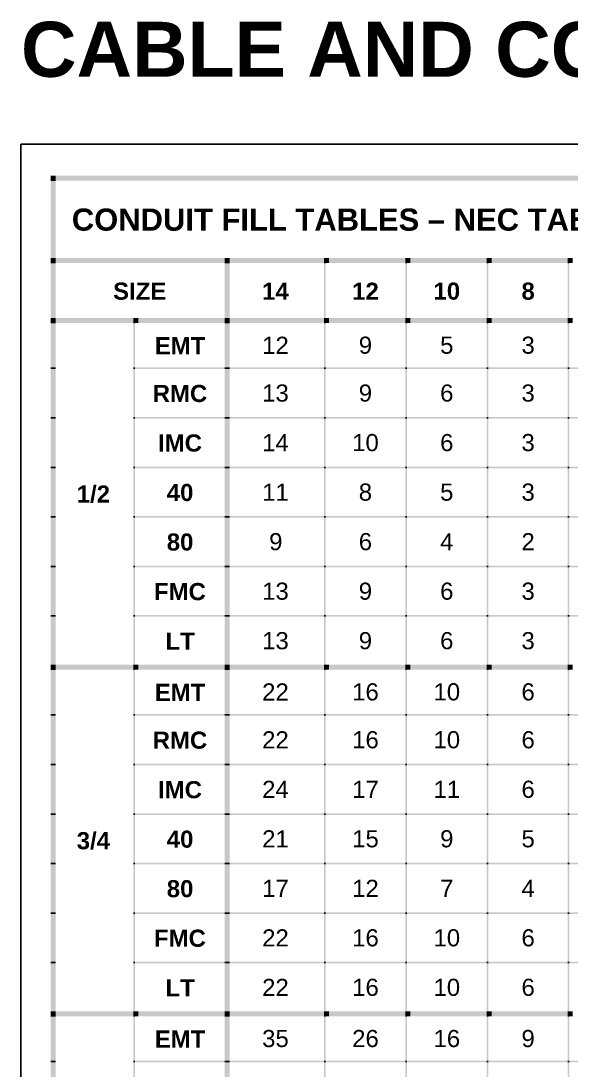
# Model space of a CAD drawing. Header units: inches. Extents: x 4293 to 10865, y -6935 to 441.
# Drawn here: x 5035.2 to 5195.1, y 136 to 441 of the extents above; entities that cross this region are included whole.
import ezdxf

# ---------------------------------------------------------------- set-up
doc = ezdxf.new("R2010")
doc.units = ezdxf.units.IN
doc.header["$MEASUREMENT"] = 0
doc.layers.get('Defpoints').update_dxf_attribs({"color": 104})
doc.layers.add('PDF_Text', color=7, linetype='Continuous', lineweight=35)
doc.styles.add('Arial', font='arial.ttf', dxfattribs={"height": 6})
doc.styles.add('AUDIT_I_231223063723-0', font='arialbd.ttf')
doc.styles.add('PDF Arial', font='arial.ttf')

# ---------------------------------------------------------------- blocks, each defined once
blk = doc.blocks.new('A$C8dca8dff')
at = {"transparency": 33554610}
for points in [[(0, 0), (0.02, 0), (0, -0.0217), (0.02, -0.0217)], [(0, 0), (0.02, 0), (0, -0.02), (0.02, -0.02)], [(0.02, 0), (7.3267, 0), (0.02, -0.02), (7.3267, -0.02)], [(0, -0.0217), (0.02, -0.0217), (0, -0.3333), (0.02, -0.3333)], [(0, -0.3333), (0.02, -0.3333), (0, -0.355), (0.02, -0.355)], [(0.02, -0.3333), (0.7017, -0.3333), (0.02, -0.3533), (0.7017, -0.3533)], [(0.7017, -0.3333), (0.7217, -0.3333), (0.7017, -0.3533), (0.7217, -0.3533)], [(0.7217, -0.3333), (1.1033, -0.3333), (0.7217, -0.3533), (1.1033, -0.3533)], [(1.1033, -0.3333), (1.1233, -0.3333), (1.1033, -0.3533), (1.1233, -0.3533)], [(1.1233, -0.3333), (1.4317, -0.3333), (1.1233, -0.3533), (1.4317, -0.3533)], [(1.4317, -0.3333), (1.4517, -0.3333), (1.4317, -0.3533), (1.4517, -0.3533)], [(1.4517, -0.3333), (1.76, -0.3333), (1.4517, -0.3533), (1.76, -0.3533)], [(1.76, -0.3333), (1.78, -0.3333), (1.76, -0.3533), (1.78, -0.3533)], [(1.78, -0.3333), (2.0867, -0.3333), (1.78, -0.3533), (2.0867, -0.3533)], [(2.0867, -0.3333), (2.1067, -0.3333), (2.0867, -0.3533), (2.1067, -0.3533)], [(0, -0.355), (0.02, -0.355), (0, -0.575), (0.02, -0.575)], [(0.7017, -0.3533), (0.7217, -0.3533), (0.7017, -0.355), (0.7217, -0.355)], [(0.7017, -0.355), (0.7217, -0.355), (0.7017, -0.575), (0.7217, -0.575)], [(1.1033, -0.3533), (1.11, -0.3533), (1.1033, -0.355), (1.11, -0.355)], [(1.1033, -0.355), (1.11, -0.355), (1.1033, -0.575), (1.11, -0.575)], [(1.4317, -0.3533), (1.4383, -0.3533), (1.4317, -0.355), (1.4383, -0.355)], [(1.4317, -0.355), (1.4383, -0.355), (1.4317, -0.575), (1.4383, -0.575)], [(1.76, -0.3533), (1.7667, -0.3533), (1.76, -0.355), (1.7667, -0.355)], [(1.76, -0.355), (1.7667, -0.355), (1.76, -0.575), (1.7667, -0.575)], [(2.0867, -0.3533), (2.0933, -0.3533), (2.0867, -0.355), (2.0933, -0.355)], [(2.0867, -0.355), (2.0933, -0.355), (2.0867, -0.575), (2.0933, -0.575)], [(0, -0.575), (0.02, -0.575), (0, -0.5967), (0.02, -0.5967)], [(0.02, -0.575), (0.3333, -0.575), (0.02, -0.595), (0.3333, -0.595)], [(0.3333, -0.575), (0.3533, -0.575), (0.3333, -0.595), (0.3533, -0.595)], [(0.3533, -0.575), (0.7017, -0.575), (0.3533, -0.595), (0.7017, -0.595)], [(0.7017, -0.575), (0.7217, -0.575), (0.7017, -0.5967), (0.7217, -0.5967)], [(0.7217, -0.575), (1.1033, -0.575), (0.7217, -0.595), (1.1033, -0.595)], [(1.1033, -0.575), (1.1233, -0.575), (1.1033, -0.595), (1.1233, -0.595)], [(1.1233, -0.575), (1.4317, -0.575), (1.1233, -0.595), (1.4317, -0.595)], [(1.4317, -0.575), (1.4517, -0.575), (1.4317, -0.595), (1.4517, -0.595)], [(1.4517, -0.575), (1.76, -0.575), (1.4517, -0.595), (1.76, -0.595)], [(1.76, -0.575), (1.78, -0.575), (1.76, -0.595), (1.78, -0.595)], [(1.78, -0.575), (2.0867, -0.575), (1.78, -0.595), (2.0867, -0.595)], [(2.0867, -0.575), (2.1067, -0.575), (2.0867, -0.595), (2.1067, -0.595)], [(0, -0.5967), (0.02, -0.5967), (0, -0.775), (0.02, -0.775)], [(0.3333, -0.595), (0.34, -0.595), (0.3333, -0.5967), (0.34, -0.5967)], [(0.3333, -0.5967), (0.34, -0.5967), (0.3333, -0.775), (0.34, -0.775)], [(0.7017, -0.5967), (0.7217, -0.5967), (0.7017, -0.775), (0.7217, -0.775)], [(1.1033, -0.595), (1.11, -0.595), (1.1033, -0.5967), (1.11, -0.5967)], [(1.1033, -0.5967), (1.11, -0.5967), (1.1033, -0.775), (1.11, -0.775)], [(1.4317, -0.595), (1.4383, -0.595), (1.4317, -0.5967), (1.4383, -0.5967)], [(1.4317, -0.5967), (1.4383, -0.5967), (1.4317, -0.775), (1.4383, -0.775)], [(1.76, -0.595), (1.7667, -0.595), (1.76, -0.5967), (1.7667, -0.5967)], [(1.76, -0.5967), (1.7667, -0.5967), (1.76, -0.775), (1.7667, -0.775)], [(2.0867, -0.595), (2.0933, -0.595), (2.0867, -0.5967), (2.0933, -0.5967)], [(2.0867, -0.5967), (2.0933, -0.5967), (2.0867, -0.775), (2.0933, -0.775)], [(0, -0.775), (0.02, -0.775), (0, -0.7817), (0.02, -0.7817)], [(0, -0.7817), (0.02, -0.7817), (0, -0.975), (0.02, -0.975)], [(0.3333, -0.775), (0.34, -0.775), (0.3333, -0.7817), (0.34, -0.7817)], [(0.3333, -0.7817), (0.34, -0.7817), (0.3333, -0.975), (0.34, -0.975)], [(0.34, -0.775), (0.7017, -0.775), (0.34, -0.7817), (0.7017, -0.7817)], [(0.7017, -0.775), (0.7217, -0.775), (0.7017, -0.7817), (0.7217, -0.7817)], [(0.7017, -0.7817), (0.7217, -0.7817), (0.7017, -0.975), (0.7217, -0.975)], [(0.7217, -0.775), (1.1033, -0.775), (0.7217, -0.7817), (1.1033, -0.7817)], [(1.1033, -0.775), (1.11, -0.775), (1.1033, -0.7817), (1.11, -0.7817)], [(1.1033, -0.7817), (1.11, -0.7817), (1.1033, -0.975), (1.11, -0.975)], [(1.11, -0.775), (1.4317, -0.775), (1.11, -0.7817), (1.4317, -0.7817)], [(1.4317, -0.775), (1.4383, -0.775), (1.4317, -0.7817), (1.4383, -0.7817)], [(1.4317, -0.7817), (1.4383, -0.7817), (1.4317, -0.975), (1.4383, -0.975)], [(1.4383, -0.775), (1.76, -0.775), (1.4383, -0.7817), (1.76, -0.7817)], [(1.76, -0.775), (1.7667, -0.775), (1.76, -0.7817), (1.7667, -0.7817)], [(1.76, -0.7817), (1.7667, -0.7817), (1.76, -0.975), (1.7667, -0.975)], [(1.7667, -0.775), (2.0867, -0.775), (1.7667, -0.7817), (2.0867, -0.7817)], [(2.0867, -0.775), (2.0933, -0.775), (2.0867, -0.7817), (2.0933, -0.7817)], [(2.0867, -0.7817), (2.0933, -0.7817), (2.0867, -0.975), (2.0933, -0.975)], [(2.0933, -0.775), (2.415, -0.775), (2.0933, -0.7817), (2.415, -0.7817)], [(0, -0.975), (0.02, -0.975), (0, -0.9817), (0.02, -0.9817)], [(0, -0.9817), (0.02, -0.9817), (0, -1.175), (0.02, -1.175)], [(0.3333, -0.975), (0.34, -0.975), (0.3333, -0.9817), (0.34, -0.9817)], [(0.3333, -0.9817), (0.34, -0.9817), (0.3333, -1.175), (0.34, -1.175)], [(0.34, -0.975), (0.7017, -0.975), (0.34, -0.9817), (0.7017, -0.9817)], [(0.7017, -0.975), (0.7217, -0.975), (0.7017, -0.9817), (0.7217, -0.9817)], [(0.7017, -0.9817), (0.7217, -0.9817), (0.7017, -1.175), (0.7217, -1.175)], [(0.7217, -0.975), (1.1033, -0.975), (0.7217, -0.9817), (1.1033, -0.9817)], [(1.1033, -0.975), (1.11, -0.975), (1.1033, -0.9817), (1.11, -0.9817)], [(1.1033, -0.9817), (1.11, -0.9817), (1.1033, -1.175), (1.11, -1.175)], [(1.11, -0.975), (1.4317, -0.975), (1.11, -0.9817), (1.4317, -0.9817)], [(1.4317, -0.975), (1.4383, -0.975), (1.4317, -0.9817), (1.4383, -0.9817)], [(1.4317, -0.9817), (1.4383, -0.9817), (1.4317, -1.175), (1.4383, -1.175)], [(1.4383, -0.975), (1.76, -0.975), (1.4383, -0.9817), (1.76, -0.9817)], [(1.76, -0.975), (1.7667, -0.975), (1.76, -0.9817), (1.7667, -0.9817)], [(1.76, -0.9817), (1.7667, -0.9817), (1.76, -1.175), (1.7667, -1.175)], [(1.7667, -0.975), (2.0867, -0.975), (1.7667, -0.9817), (2.0867, -0.9817)], [(2.0867, -0.975), (2.0933, -0.975), (2.0867, -0.9817), (2.0933, -0.9817)], [(2.0867, -0.9817), (2.0933, -0.9817), (2.0867, -1.175), (2.0933, -1.175)], [(2.0933, -0.975), (2.415, -0.975), (2.0933, -0.9817), (2.415, -0.9817)], [(0, -1.175), (0.02, -1.175), (0, -1.1817), (0.02, -1.1817)], [(0, -1.1817), (0.02, -1.1817), (0, -1.375), (0.02, -1.375)], [(0.3333, -1.175), (0.34, -1.175), (0.3333, -1.1817), (0.34, -1.1817)], [(0.3333, -1.1817), (0.34, -1.1817), (0.3333, -1.375), (0.34, -1.375)], [(0.34, -1.175), (0.7017, -1.175), (0.34, -1.1817), (0.7017, -1.1817)], [(0.7017, -1.175), (0.7217, -1.175), (0.7017, -1.1817), (0.7217, -1.1817)], [(0.7017, -1.1817), (0.7217, -1.1817), (0.7017, -1.375), (0.7217, -1.375)], [(0.7217, -1.175), (1.1033, -1.175), (0.7217, -1.1817), (1.1033, -1.1817)], [(1.1033, -1.175), (1.11, -1.175), (1.1033, -1.1817), (1.11, -1.1817)], [(1.1033, -1.1817), (1.11, -1.1817), (1.1033, -1.375), (1.11, -1.375)], [(1.11, -1.175), (1.4317, -1.175), (1.11, -1.1817), (1.4317, -1.1817)], [(1.4317, -1.175), (1.4383, -1.175), (1.4317, -1.1817), (1.4383, -1.1817)], [(1.4317, -1.1817), (1.4383, -1.1817), (1.4317, -1.375), (1.4383, -1.375)], [(1.4383, -1.175), (1.76, -1.175), (1.4383, -1.1817), (1.76, -1.1817)], [(1.76, -1.175), (1.7667, -1.175), (1.76, -1.1817), (1.7667, -1.1817)], [(1.76, -1.1817), (1.7667, -1.1817), (1.76, -1.375), (1.7667, -1.375)], [(1.7667, -1.175), (2.0867, -1.175), (1.7667, -1.1817), (2.0867, -1.1817)], [(2.0867, -1.175), (2.0933, -1.175), (2.0867, -1.1817), (2.0933, -1.1817)], [(2.0867, -1.1817), (2.0933, -1.1817), (2.0867, -1.375), (2.0933, -1.375)], [(2.0933, -1.175), (2.415, -1.175), (2.0933, -1.1817), (2.415, -1.1817)], [(0, -1.375), (0.02, -1.375), (0, -1.3817), (0.02, -1.3817)], [(0, -1.3817), (0.02, -1.3817), (0, -1.575), (0.02, -1.575)], [(0.3333, -1.375), (0.34, -1.375), (0.3333, -1.3817), (0.34, -1.3817)], [(0.3333, -1.3817), (0.34, -1.3817), (0.3333, -1.575), (0.34, -1.575)], [(0.34, -1.375), (0.7017, -1.375), (0.34, -1.3817), (0.7017, -1.3817)], [(0.7017, -1.375), (0.7217, -1.375), (0.7017, -1.3817), (0.7217, -1.3817)], [(0.7017, -1.3817), (0.7217, -1.3817), (0.7017, -1.575), (0.7217, -1.575)], [(0.7217, -1.375), (1.1033, -1.375), (0.7217, -1.3817), (1.1033, -1.3817)], [(1.1033, -1.375), (1.11, -1.375), (1.1033, -1.3817), (1.11, -1.3817)], [(1.1033, -1.3817), (1.11, -1.3817), (1.1033, -1.575), (1.11, -1.575)], [(1.11, -1.375), (1.4317, -1.375), (1.11, -1.3817), (1.4317, -1.3817)], [(1.4317, -1.375), (1.4383, -1.375), (1.4317, -1.3817), (1.4383, -1.3817)], [(1.4317, -1.3817), (1.4383, -1.3817), (1.4317, -1.575), (1.4383, -1.575)], [(1.4383, -1.375), (1.76, -1.375), (1.4383, -1.3817), (1.76, -1.3817)], [(1.76, -1.375), (1.7667, -1.375), (1.76, -1.3817), (1.7667, -1.3817)], [(1.76, -1.3817), (1.7667, -1.3817), (1.76, -1.575), (1.7667, -1.575)], [(1.7667, -1.375), (2.0867, -1.375), (1.7667, -1.3817), (2.0867, -1.3817)], [(2.0867, -1.375), (2.0933, -1.375), (2.0867, -1.3817), (2.0933, -1.3817)], [(2.0867, -1.3817), (2.0933, -1.3817), (2.0867, -1.575), (2.0933, -1.575)], [(2.0933, -1.375), (2.415, -1.375), (2.0933, -1.3817), (2.415, -1.3817)], [(0, -1.575), (0.02, -1.575), (0, -1.5817), (0.02, -1.5817)], [(0, -1.5817), (0.02, -1.5817), (0, -1.775), (0.02, -1.775)], [(0.3333, -1.575), (0.34, -1.575), (0.3333, -1.5817), (0.34, -1.5817)], [(0.3333, -1.5817), (0.34, -1.5817), (0.3333, -1.775), (0.34, -1.775)], [(0.34, -1.575), (0.7017, -1.575), (0.34, -1.5817), (0.7017, -1.5817)], [(0.7017, -1.575), (0.7217, -1.575), (0.7017, -1.5817), (0.7217, -1.5817)], [(0.7017, -1.5817), (0.7217, -1.5817), (0.7017, -1.775), (0.7217, -1.775)], [(0.7217, -1.575), (1.1033, -1.575), (0.7217, -1.5817), (1.1033, -1.5817)], [(1.1033, -1.575), (1.11, -1.575), (1.1033, -1.5817), (1.11, -1.5817)], [(1.1033, -1.5817), (1.11, -1.5817), (1.1033, -1.775), (1.11, -1.775)], [(1.11, -1.575), (1.4317, -1.575), (1.11, -1.5817), (1.4317, -1.5817)], [(1.4317, -1.575), (1.4383, -1.575), (1.4317, -1.5817), (1.4383, -1.5817)], [(1.4317, -1.5817), (1.4383, -1.5817), (1.4317, -1.775), (1.4383, -1.775)], [(1.4383, -1.575), (1.76, -1.575), (1.4383, -1.5817), (1.76, -1.5817)], [(1.76, -1.575), (1.7667, -1.575), (1.76, -1.5817), (1.7667, -1.5817)], [(1.76, -1.5817), (1.7667, -1.5817), (1.76, -1.775), (1.7667, -1.775)], [(1.7667, -1.575), (2.0867, -1.575), (1.7667, -1.5817), (2.0867, -1.5817)], [(2.0867, -1.575), (2.0933, -1.575), (2.0867, -1.5817), (2.0933, -1.5817)], [(2.0867, -1.5817), (2.0933, -1.5817), (2.0867, -1.775), (2.0933, -1.775)], [(2.0933, -1.575), (2.415, -1.575), (2.0933, -1.5817), (2.415, -1.5817)], [(0, -1.775), (0.02, -1.775), (0, -1.7817), (0.02, -1.7817)], [(0.3333, -1.775), (0.34, -1.775), (0.3333, -1.7817), (0.34, -1.7817)], [(0.34, -1.775), (0.7017, -1.775), (0.34, -1.7817), (0.7017, -1.7817)], [(0.7017, -1.775), (0.7217, -1.775), (0.7017, -1.7817), (0.7217, -1.7817)], [(0.7217, -1.775), (1.1033, -1.775), (0.7217, -1.7817), (1.1033, -1.7817)], [(1.1033, -1.775), (1.11, -1.775), (1.1033, -1.7817), (1.11, -1.7817)], [(1.11, -1.775), (1.4317, -1.775), (1.11, -1.7817), (1.4317, -1.7817)], [(1.4317, -1.775), (1.4383, -1.775), (1.4317, -1.7817), (1.4383, -1.7817)], [(1.4383, -1.775), (1.76, -1.775), (1.4383, -1.7817), (1.76, -1.7817)], [(1.76, -1.775), (1.7667, -1.775), (1.76, -1.7817), (1.7667, -1.7817)], [(1.7667, -1.775), (2.0867, -1.775), (1.7667, -1.7817), (2.0867, -1.7817)], [(2.0867, -1.775), (2.0933, -1.775), (2.0867, -1.7817), (2.0933, -1.7817)], [(2.0933, -1.775), (2.415, -1.775), (2.0933, -1.7817), (2.415, -1.7817)], [(0, -1.7817), (0.02, -1.7817), (0, -1.975), (0.02, -1.975)], [(0.3333, -1.7817), (0.34, -1.7817), (0.3333, -1.975), (0.34, -1.975)], [(0.7017, -1.7817), (0.7217, -1.7817), (0.7017, -1.975), (0.7217, -1.975)], [(1.1033, -1.7817), (1.11, -1.7817), (1.1033, -1.975), (1.11, -1.975)], [(1.4317, -1.7817), (1.4383, -1.7817), (1.4317, -1.975), (1.4383, -1.975)], [(1.76, -1.7817), (1.7667, -1.7817), (1.76, -1.975), (1.7667, -1.975)], [(2.0867, -1.7817), (2.0933, -1.7817), (2.0867, -1.975), (2.0933, -1.975)], [(0, -1.975), (0.02, -1.975), (0, -1.9967), (0.02, -1.9967)], [(0.02, -1.975), (0.3333, -1.975), (0.02, -1.995), (0.3333, -1.995)], [(0.3333, -1.975), (0.3533, -1.975), (0.3333, -1.995), (0.3533, -1.995)], [(0.3533, -1.975), (0.7017, -1.975), (0.3533, -1.995), (0.7017, -1.995)], [(0.7017, -1.975), (0.7217, -1.975), (0.7017, -1.9967), (0.7217, -1.9967)], [(0.7217, -1.975), (1.1033, -1.975), (0.7217, -1.995), (1.1033, -1.995)], [(1.1033, -1.975), (1.1233, -1.975), (1.1033, -1.995), (1.1233, -1.995)], [(1.1233, -1.975), (1.4317, -1.975), (1.1233, -1.995), (1.4317, -1.995)], [(1.4317, -1.975), (1.4517, -1.975), (1.4317, -1.995), (1.4517, -1.995)], [(1.4517, -1.975), (1.76, -1.975), (1.4517, -1.995), (1.76, -1.995)], [(1.76, -1.975), (1.78, -1.975), (1.76, -1.995), (1.78, -1.995)], [(1.78, -1.975), (2.0867, -1.975), (1.78, -1.995), (2.0867, -1.995)], [(2.0867, -1.975), (2.1067, -1.975), (2.0867, -1.995), (2.1067, -1.995)], [(0, -1.9967), (0.02, -1.9967), (0, -2.175), (0.02, -2.175)], [(0.3333, -1.995), (0.34, -1.995), (0.3333, -1.9967), (0.34, -1.9967)], [(0.3333, -1.9967), (0.34, -1.9967), (0.3333, -2.175), (0.34, -2.175)], [(0.7017, -1.9967), (0.7217, -1.9967), (0.7017, -2.175), (0.7217, -2.175)], [(1.1033, -1.995), (1.11, -1.995), (1.1033, -1.9967), (1.11, -1.9967)], [(1.1033, -1.9967), (1.11, -1.9967), (1.1033, -2.175), (1.11, -2.175)], [(1.4317, -1.995), (1.4383, -1.995), (1.4317, -1.9967), (1.4383, -1.9967)], [(1.4317, -1.9967), (1.4383, -1.9967), (1.4317, -2.175), (1.4383, -2.175)], [(1.76, -1.995), (1.7667, -1.995), (1.76, -1.9967), (1.7667, -1.9967)], [(1.76, -1.9967), (1.7667, -1.9967), (1.76, -2.175), (1.7667, -2.175)], [(2.0867, -1.995), (2.0933, -1.995), (2.0867, -1.9967), (2.0933, -1.9967)], [(2.0867, -1.9967), (2.0933, -1.9967), (2.0867, -2.175), (2.0933, -2.175)], [(0, -2.175), (0.02, -2.175), (0, -2.1817), (0.02, -2.1817)], [(0, -2.1817), (0.02, -2.1817), (0, -2.375), (0.02, -2.375)], [(0.3333, -2.175), (0.34, -2.175), (0.3333, -2.1817), (0.34, -2.1817)], [(0.3333, -2.1817), (0.34, -2.1817), (0.3333, -2.375), (0.34, -2.375)], [(0.34, -2.175), (0.7017, -2.175), (0.34, -2.1817), (0.7017, -2.1817)], [(0.7017, -2.175), (0.7217, -2.175), (0.7017, -2.1817), (0.7217, -2.1817)], [(0.7017, -2.1817), (0.7217, -2.1817), (0.7017, -2.375), (0.7217, -2.375)], [(0.7217, -2.175), (1.1033, -2.175), (0.7217, -2.1817), (1.1033, -2.1817)], [(1.1033, -2.175), (1.11, -2.175), (1.1033, -2.1817), (1.11, -2.1817)], [(1.1033, -2.1817), (1.11, -2.1817), (1.1033, -2.375), (1.11, -2.375)], [(1.11, -2.175), (1.4317, -2.175), (1.11, -2.1817), (1.4317, -2.1817)], [(1.4317, -2.175), (1.4383, -2.175), (1.4317, -2.1817), (1.4383, -2.1817)], [(1.4317, -2.1817), (1.4383, -2.1817), (1.4317, -2.375), (1.4383, -2.375)], [(1.4383, -2.175), (1.76, -2.175), (1.4383, -2.1817), (1.76, -2.1817)], [(1.76, -2.175), (1.7667, -2.175), (1.76, -2.1817), (1.7667, -2.1817)], [(1.76, -2.1817), (1.7667, -2.1817), (1.76, -2.375), (1.7667, -2.375)], [(1.7667, -2.175), (2.0867, -2.175), (1.7667, -2.1817), (2.0867, -2.1817)], [(2.0867, -2.175), (2.0933, -2.175), (2.0867, -2.1817), (2.0933, -2.1817)], [(2.0867, -2.1817), (2.0933, -2.1817), (2.0867, -2.375), (2.0933, -2.375)], [(2.0933, -2.175), (2.415, -2.175), (2.0933, -2.1817), (2.415, -2.1817)], [(0, -2.375), (0.02, -2.375), (0, -2.3817), (0.02, -2.3817)], [(0, -2.3817), (0.02, -2.3817), (0, -2.575), (0.02, -2.575)], [(0.3333, -2.375), (0.34, -2.375), (0.3333, -2.3817), (0.34, -2.3817)], [(0.3333, -2.3817), (0.34, -2.3817), (0.3333, -2.575), (0.34, -2.575)], [(0.34, -2.375), (0.7017, -2.375), (0.34, -2.3817), (0.7017, -2.3817)], [(0.7017, -2.375), (0.7217, -2.375), (0.7017, -2.3817), (0.7217, -2.3817)], [(0.7017, -2.3817), (0.7217, -2.3817), (0.7017, -2.575), (0.7217, -2.575)], [(0.7217, -2.375), (1.1033, -2.375), (0.7217, -2.3817), (1.1033, -2.3817)], [(1.1033, -2.375), (1.11, -2.375), (1.1033, -2.3817), (1.11, -2.3817)], [(1.1033, -2.3817), (1.11, -2.3817), (1.1033, -2.575), (1.11, -2.575)], [(1.11, -2.375), (1.4317, -2.375), (1.11, -2.3817), (1.4317, -2.3817)], [(1.4317, -2.375), (1.4383, -2.375), (1.4317, -2.3817), (1.4383, -2.3817)], [(1.4317, -2.3817), (1.4383, -2.3817), (1.4317, -2.575), (1.4383, -2.575)], [(1.4383, -2.375), (1.76, -2.375), (1.4383, -2.3817), (1.76, -2.3817)], [(1.76, -2.375), (1.7667, -2.375), (1.76, -2.3817), (1.7667, -2.3817)], [(1.76, -2.3817), (1.7667, -2.3817), (1.76, -2.575), (1.7667, -2.575)], [(1.7667, -2.375), (2.0867, -2.375), (1.7667, -2.3817), (2.0867, -2.3817)], [(2.0867, -2.375), (2.0933, -2.375), (2.0867, -2.3817), (2.0933, -2.3817)], [(2.0867, -2.3817), (2.0933, -2.3817), (2.0867, -2.575), (2.0933, -2.575)], [(2.0933, -2.375), (2.415, -2.375), (2.0933, -2.3817), (2.415, -2.3817)], [(0, -2.575), (0.02, -2.575), (0, -2.5817), (0.02, -2.5817)], [(0, -2.5817), (0.02, -2.5817), (0, -2.775), (0.02, -2.775)], [(0.3333, -2.575), (0.34, -2.575), (0.3333, -2.5817), (0.34, -2.5817)], [(0.3333, -2.5817), (0.34, -2.5817), (0.3333, -2.775), (0.34, -2.775)], [(0.34, -2.575), (0.7017, -2.575), (0.34, -2.5817), (0.7017, -2.5817)], [(0.7017, -2.575), (0.7217, -2.575), (0.7017, -2.5817), (0.7217, -2.5817)], [(0.7017, -2.5817), (0.7217, -2.5817), (0.7017, -2.775), (0.7217, -2.775)], [(0.7217, -2.575), (1.1033, -2.575), (0.7217, -2.5817), (1.1033, -2.5817)], [(1.1033, -2.575), (1.11, -2.575), (1.1033, -2.5817), (1.11, -2.5817)], [(1.1033, -2.5817), (1.11, -2.5817), (1.1033, -2.775), (1.11, -2.775)], [(1.11, -2.575), (1.4317, -2.575), (1.11, -2.5817), (1.4317, -2.5817)], [(1.4317, -2.575), (1.4383, -2.575), (1.4317, -2.5817), (1.4383, -2.5817)], [(1.4317, -2.5817), (1.4383, -2.5817), (1.4317, -2.775), (1.4383, -2.775)], [(1.4383, -2.575), (1.76, -2.575), (1.4383, -2.5817), (1.76, -2.5817)], [(1.76, -2.575), (1.7667, -2.575), (1.76, -2.5817), (1.7667, -2.5817)], [(1.76, -2.5817), (1.7667, -2.5817), (1.76, -2.775), (1.7667, -2.775)], [(1.7667, -2.575), (2.0867, -2.575), (1.7667, -2.5817), (2.0867, -2.5817)], [(2.0867, -2.575), (2.0933, -2.575), (2.0867, -2.5817), (2.0933, -2.5817)], [(2.0867, -2.5817), (2.0933, -2.5817), (2.0867, -2.775), (2.0933, -2.775)], [(2.0933, -2.575), (2.415, -2.575), (2.0933, -2.5817), (2.415, -2.5817)], [(0, -2.775), (0.02, -2.775), (0, -2.7817), (0.02, -2.7817)], [(0, -2.7817), (0.02, -2.7817), (0, -2.975), (0.02, -2.975)], [(0.3333, -2.775), (0.34, -2.775), (0.3333, -2.7817), (0.34, -2.7817)], [(0.3333, -2.7817), (0.34, -2.7817), (0.3333, -2.975), (0.34, -2.975)], [(0.34, -2.775), (0.7017, -2.775), (0.34, -2.7817), (0.7017, -2.7817)], [(0.7017, -2.775), (0.7217, -2.775), (0.7017, -2.7817), (0.7217, -2.7817)], [(0.7017, -2.7817), (0.7217, -2.7817), (0.7017, -2.975), (0.7217, -2.975)], [(0.7217, -2.775), (1.1033, -2.775), (0.7217, -2.7817), (1.1033, -2.7817)], [(1.1033, -2.775), (1.11, -2.775), (1.1033, -2.7817), (1.11, -2.7817)], [(1.1033, -2.7817), (1.11, -2.7817), (1.1033, -2.975), (1.11, -2.975)], [(1.11, -2.775), (1.4317, -2.775), (1.11, -2.7817), (1.4317, -2.7817)], [(1.4317, -2.775), (1.4383, -2.775), (1.4317, -2.7817), (1.4383, -2.7817)], [(1.4317, -2.7817), (1.4383, -2.7817), (1.4317, -2.975), (1.4383, -2.975)], [(1.4383, -2.775), (1.76, -2.775), (1.4383, -2.7817), (1.76, -2.7817)], [(1.76, -2.775), (1.7667, -2.775), (1.76, -2.7817), (1.7667, -2.7817)], [(1.76, -2.7817), (1.7667, -2.7817), (1.76, -2.975), (1.7667, -2.975)], [(1.7667, -2.775), (2.0867, -2.775), (1.7667, -2.7817), (2.0867, -2.7817)], [(2.0867, -2.775), (2.0933, -2.775), (2.0867, -2.7817), (2.0933, -2.7817)], [(2.0867, -2.7817), (2.0933, -2.7817), (2.0867, -2.975), (2.0933, -2.975)], [(2.0933, -2.775), (2.415, -2.775), (2.0933, -2.7817), (2.415, -2.7817)], [(0, -2.975), (0.02, -2.975), (0, -2.9817), (0.02, -2.9817)], [(0, -2.9817), (0.02, -2.9817), (0, -3.175), (0.02, -3.175)], [(0.3333, -2.975), (0.34, -2.975), (0.3333, -2.9817), (0.34, -2.9817)], [(0.3333, -2.9817), (0.34, -2.9817), (0.3333, -3.175), (0.34, -3.175)], [(0.34, -2.975), (0.7017, -2.975), (0.34, -2.9817), (0.7017, -2.9817)], [(0.7017, -2.975), (0.7217, -2.975), (0.7017, -2.9817), (0.7217, -2.9817)], [(0.7017, -2.9817), (0.7217, -2.9817), (0.7017, -3.175), (0.7217, -3.175)], [(0.7217, -2.975), (1.1033, -2.975), (0.7217, -2.9817), (1.1033, -2.9817)], [(1.1033, -2.975), (1.11, -2.975), (1.1033, -2.9817), (1.11, -2.9817)], [(1.1033, -2.9817), (1.11, -2.9817), (1.1033, -3.175), (1.11, -3.175)], [(1.11, -2.975), (1.4317, -2.975), (1.11, -2.9817), (1.4317, -2.9817)], [(1.4317, -2.975), (1.4383, -2.975), (1.4317, -2.9817), (1.4383, -2.9817)], [(1.4317, -2.9817), (1.4383, -2.9817), (1.4317, -3.175), (1.4383, -3.175)], [(1.4383, -2.975), (1.76, -2.975), (1.4383, -2.9817), (1.76, -2.9817)], [(1.76, -2.975), (1.7667, -2.975), (1.76, -2.9817), (1.7667, -2.9817)], [(1.76, -2.9817), (1.7667, -2.9817), (1.76, -3.175), (1.7667, -3.175)], [(1.7667, -2.975), (2.0867, -2.975), (1.7667, -2.9817), (2.0867, -2.9817)], [(2.0867, -2.975), (2.0933, -2.975), (2.0867, -2.9817), (2.0933, -2.9817)], [(2.0867, -2.9817), (2.0933, -2.9817), (2.0867, -3.175), (2.0933, -3.175)], [(2.0933, -2.975), (2.415, -2.975), (2.0933, -2.9817), (2.415, -2.9817)], [(0, -3.175), (0.02, -3.175), (0, -3.1817), (0.02, -3.1817)], [(0.3333, -3.175), (0.34, -3.175), (0.3333, -3.1817), (0.34, -3.1817)], [(0.34, -3.175), (0.7017, -3.175), (0.34, -3.1817), (0.7017, -3.1817)], [(0.7017, -3.175), (0.7217, -3.175), (0.7017, -3.1817), (0.7217, -3.1817)], [(0.7217, -3.175), (1.1033, -3.175), (0.7217, -3.1817), (1.1033, -3.1817)], [(1.1033, -3.175), (1.11, -3.175), (1.1033, -3.1817), (1.11, -3.1817)], [(1.11, -3.175), (1.4317, -3.175), (1.11, -3.1817), (1.4317, -3.1817)], [(1.4317, -3.175), (1.4383, -3.175), (1.4317, -3.1817), (1.4383, -3.1817)], [(1.4383, -3.175), (1.76, -3.175), (1.4383, -3.1817), (1.76, -3.1817)], [(1.76, -3.175), (1.7667, -3.175), (1.76, -3.1817), (1.7667, -3.1817)], [(1.7667, -3.175), (2.0867, -3.175), (1.7667, -3.1817), (2.0867, -3.1817)], [(2.0867, -3.175), (2.0933, -3.175), (2.0867, -3.1817), (2.0933, -3.1817)], [(2.0933, -3.175), (2.415, -3.175), (2.0933, -3.1817), (2.415, -3.1817)], [(0, -3.1817), (0.02, -3.1817), (0, -3.375), (0.02, -3.375)], [(0.3333, -3.1817), (0.34, -3.1817), (0.3333, -3.375), (0.34, -3.375)], [(0.7017, -3.1817), (0.7217, -3.1817), (0.7017, -3.375), (0.7217, -3.375)], [(1.1033, -3.1817), (1.11, -3.1817), (1.1033, -3.375), (1.11, -3.375)], [(1.4317, -3.1817), (1.4383, -3.1817), (1.4317, -3.375), (1.4383, -3.375)], [(1.76, -3.1817), (1.7667, -3.1817), (1.76, -3.375), (1.7667, -3.375)], [(2.0867, -3.1817), (2.0933, -3.1817), (2.0867, -3.375), (2.0933, -3.375)], [(0, -3.375), (0.02, -3.375), (0, -3.3967), (0.02, -3.3967)], [(0.02, -3.375), (0.3333, -3.375), (0.02, -3.395), (0.3333, -3.395)], [(0.3333, -3.375), (0.3533, -3.375), (0.3333, -3.395), (0.3533, -3.395)], [(0.3533, -3.375), (0.7017, -3.375), (0.3533, -3.395), (0.7017, -3.395)], [(0.7017, -3.375), (0.7217, -3.375), (0.7017, -3.3967), (0.7217, -3.3967)], [(0.7217, -3.375), (1.1033, -3.375), (0.7217, -3.395), (1.1033, -3.395)], [(1.1033, -3.375), (1.1233, -3.375), (1.1033, -3.395), (1.1233, -3.395)], [(1.1233, -3.375), (1.4317, -3.375), (1.1233, -3.395), (1.4317, -3.395)], [(1.4317, -3.375), (1.4517, -3.375), (1.4317, -3.395), (1.4517, -3.395)], [(1.4517, -3.375), (1.76, -3.375), (1.4517, -3.395), (1.76, -3.395)], [(1.76, -3.375), (1.78, -3.375), (1.76, -3.395), (1.78, -3.395)], [(1.78, -3.375), (2.0867, -3.375), (1.78, -3.395), (2.0867, -3.395)], [(2.0867, -3.375), (2.1067, -3.375), (2.0867, -3.395), (2.1067, -3.395)], [(0, -3.3967), (0.02, -3.3967), (0, -3.575), (0.02, -3.575)], [(0.3333, -3.395), (0.34, -3.395), (0.3333, -3.3967), (0.34, -3.3967)], [(0.3333, -3.3967), (0.34, -3.3967), (0.3333, -3.575), (0.34, -3.575)], [(0.7017, -3.3967), (0.7217, -3.3967), (0.7017, -3.575), (0.7217, -3.575)], [(1.1033, -3.395), (1.11, -3.395), (1.1033, -3.3967), (1.11, -3.3967)], [(1.1033, -3.3967), (1.11, -3.3967), (1.1033, -3.575), (1.11, -3.575)], [(1.4317, -3.395), (1.4383, -3.395), (1.4317, -3.3967), (1.4383, -3.3967)], [(1.4317, -3.3967), (1.4383, -3.3967), (1.4317, -3.575), (1.4383, -3.575)], [(1.76, -3.395), (1.7667, -3.395), (1.76, -3.3967), (1.7667, -3.3967)], [(1.76, -3.3967), (1.7667, -3.3967), (1.76, -3.575), (1.7667, -3.575)], [(2.0867, -3.395), (2.0933, -3.395), (2.0867, -3.3967), (2.0933, -3.3967)], [(2.0867, -3.3967), (2.0933, -3.3967), (2.0867, -3.575), (2.0933, -3.575)], [(0, -3.575), (0.02, -3.575), (0, -3.5817), (0.02, -3.5817)], [(0, -3.5817), (0.02, -3.5817), (0, -3.775), (0.02, -3.775)], [(0.3333, -3.575), (0.34, -3.575), (0.3333, -3.5817), (0.34, -3.5817)], [(0.3333, -3.5817), (0.34, -3.5817), (0.3333, -3.775), (0.34, -3.775)], [(0.34, -3.575), (0.7017, -3.575), (0.34, -3.5817), (0.7017, -3.5817)], [(0.7017, -3.575), (0.7217, -3.575), (0.7017, -3.5817), (0.7217, -3.5817)], [(0.7017, -3.5817), (0.7217, -3.5817), (0.7017, -3.775), (0.7217, -3.775)], [(0.7217, -3.575), (1.1033, -3.575), (0.7217, -3.5817), (1.1033, -3.5817)], [(1.1033, -3.575), (1.11, -3.575), (1.1033, -3.5817), (1.11, -3.5817)], [(1.1033, -3.5817), (1.11, -3.5817), (1.1033, -3.775), (1.11, -3.775)], [(1.11, -3.575), (1.4317, -3.575), (1.11, -3.5817), (1.4317, -3.5817)], [(1.4317, -3.575), (1.4383, -3.575), (1.4317, -3.5817), (1.4383, -3.5817)], [(1.4317, -3.5817), (1.4383, -3.5817), (1.4317, -3.775), (1.4383, -3.775)], [(1.4383, -3.575), (1.76, -3.575), (1.4383, -3.5817), (1.76, -3.5817)], [(1.76, -3.575), (1.7667, -3.575), (1.76, -3.5817), (1.7667, -3.5817)], [(1.76, -3.5817), (1.7667, -3.5817), (1.76, -3.775), (1.7667, -3.775)], [(1.7667, -3.575), (2.0867, -3.575), (1.7667, -3.5817), (2.0867, -3.5817)], [(2.0867, -3.575), (2.0933, -3.575), (2.0867, -3.5817), (2.0933, -3.5817)], [(2.0867, -3.5817), (2.0933, -3.5817), (2.0867, -3.775), (2.0933, -3.775)], [(2.0933, -3.575), (2.415, -3.575), (2.0933, -3.5817), (2.415, -3.5817)]]:
    blk.add_solid(points, dxfattribs=at)
at = {"attachment_point": 4}
for s, insert, char_height, style in [('CONDUIT FILL TABLES – NEC TABLE C CONDUCTOR SIZE – AWG / kcmil – THHN / THWN', (0.085, -0.1791), 0.089478, 'AUDIT_I_231223063723-0'), ('SIZE', (0.2517, -0.4671), 0.0692, 'AUDIT_I_231223063723-0'), ('14', (0.8533, -0.4671), 0.0692, 'AUDIT_I_231223063723-0'), ('12', (1.2166, -0.4671), 0.0692, 'AUDIT_I_231223063723-0'), ('10', (1.5449, -0.4671), 0.0692, 'AUDIT_I_231223063723-0'), ('8', (1.9, -0.4671), 0.0692, 'AUDIT_I_231223063723-0'), ('EMT', (0.42, -0.6871), 0.0692, 'AUDIT_I_231223063723-0'), ('12', (0.8533, -0.6854), 0.0692, 'PDF Arial'), ('9', (1.2433, -0.6854), 0.0692, 'PDF Arial'), ('5', (1.5716, -0.6854), 0.0692, 'PDF Arial'), ('3', (1.9, -0.6854), 0.0692, 'PDF Arial'), ('RMC', (0.4116, -0.8804), 0.0692, 'AUDIT_I_231223063723-0'), ('13', (0.8533, -0.8787), 0.0692, 'PDF Arial'), ('9', (1.2433, -0.8787), 0.0692, 'PDF Arial'), ('6', (1.5716, -0.8787), 0.0692, 'PDF Arial'), ('3', (1.9, -0.8787), 0.0692, 'PDF Arial'), ('IMC', (0.4333, -1.0804), 0.0692, 'AUDIT_I_231223063723-0'), ('14', (0.8533, -1.0788), 0.0692, 'PDF Arial'), ('10', (1.2166, -1.0788), 0.0692, 'PDF Arial'), ('6', (1.5716, -1.0788), 0.0692, 'PDF Arial'), ('3', (1.9, -1.0788), 0.0692, 'PDF Arial'), ('1/2', (0.1049, -1.2871), 0.0692, 'AUDIT_I_231223063723-0'), ('40', (0.4683, -1.2804), 0.0692, 'AUDIT_I_231223063723-0'), ('11', (0.8533, -1.2788), 0.0692, 'PDF Arial'), ('8', (1.2433, -1.2788), 0.0692, 'PDF Arial'), ('5', (1.5716, -1.2788), 0.0692, 'PDF Arial'), ('3', (1.9, -1.2788), 0.0692, 'PDF Arial'), ('80', (0.4683, -1.4804), 0.0692, 'AUDIT_I_231223063723-0'), ('9', (0.8816, -1.4788), 0.0692, 'PDF Arial'), ('6', (1.2433, -1.4788), 0.0692, 'PDF Arial'), ('4', (1.5716, -1.4788), 0.0692, 'PDF Arial'), ('2', (1.9, -1.4788), 0.0692, 'PDF Arial'), ('FMC', (0.4167, -1.6805), 0.0692, 'AUDIT_I_231223063723-0'), ('13', (0.8533, -1.6788), 0.0692, 'PDF Arial'), ('9', (1.2433, -1.6788), 0.0692, 'PDF Arial'), ('6', (1.5716, -1.6788), 0.0692, 'PDF Arial'), ('3', (1.9, -1.6788), 0.0692, 'PDF Arial'), ('LT', (0.4633, -1.8805), 0.0692, 'AUDIT_I_231223063723-0'), ('13', (0.8533, -1.8788), 0.0692, 'PDF Arial'), ('9', (1.2433, -1.8788), 0.0692, 'PDF Arial'), ('6', (1.5716, -1.8788), 0.0692, 'PDF Arial'), ('3', (1.9, -1.8788), 0.0692, 'PDF Arial'), ('EMT', (0.42, -2.0871), 0.0692, 'AUDIT_I_231223063723-0'), ('22', (0.8533, -2.0854), 0.0692, 'PDF Arial'), ('16', (1.2166, -2.0854), 0.0692, 'PDF Arial'), ('10', (1.5449, -2.0854), 0.0692, 'PDF Arial'), ('6', (1.9, -2.0854), 0.0692, 'PDF Arial'), ('RMC', (0.4116, -2.2805), 0.0692, 'AUDIT_I_231223063723-0'), ('22', (0.8533, -2.2788), 0.0692, 'PDF Arial'), ('16', (1.2166, -2.2788), 0.0692, 'PDF Arial'), ('10', (1.5449, -2.2788), 0.0692, 'PDF Arial'), ('6', (1.9, -2.2788), 0.0692, 'PDF Arial'), ('IMC', (0.4333, -2.4805), 0.0692, 'AUDIT_I_231223063723-0'), ('24', (0.8533, -2.4788), 0.0692, 'PDF Arial'), ('17', (1.2166, -2.4788), 0.0692, 'PDF Arial'), ('11', (1.5449, -2.4788), 0.0692, 'PDF Arial'), ('6', (1.9, -2.4788), 0.0692, 'PDF Arial'), ('3/4', (0.1049, -2.687), 0.0692, 'AUDIT_I_231223063723-0'), ('40', (0.4683, -2.6804), 0.0692, 'AUDIT_I_231223063723-0'), ('21', (0.8533, -2.6787), 0.0692, 'PDF Arial'), ('15', (1.2166, -2.6787), 0.0692, 'PDF Arial'), ('9', (1.5716, -2.6787), 0.0692, 'PDF Arial'), ('5', (1.9, -2.6787), 0.0692, 'PDF Arial'), ('80', (0.4683, -2.8804), 0.0692, 'AUDIT_I_231223063723-0'), ('17', (0.8533, -2.8787), 0.0692, 'PDF Arial'), ('12', (1.2166, -2.8787), 0.0692, 'PDF Arial'), ('7', (1.5716, -2.8787), 0.0692, 'PDF Arial'), ('4', (1.9, -2.8787), 0.0692, 'PDF Arial'), ('FMC', (0.4167, -3.0804), 0.0692, 'AUDIT_I_231223063723-0'), ('22', (0.8533, -3.0787), 0.0692, 'PDF Arial'), ('16', (1.2166, -3.0787), 0.0692, 'PDF Arial'), ('10', (1.5449, -3.0787), 0.0692, 'PDF Arial'), ('6', (1.9, -3.0787), 0.0692, 'PDF Arial'), ('LT', (0.4633, -3.2804), 0.0692, 'AUDIT_I_231223063723-0'), ('22', (0.8533, -3.2787), 0.0692, 'PDF Arial'), ('16', (1.2166, -3.2787), 0.0692, 'PDF Arial'), ('10', (1.5449, -3.2787), 0.0692, 'PDF Arial'), ('6', (1.9, -3.2787), 0.0692, 'PDF Arial'), ('EMT', (0.42, -3.4871), 0.0692, 'AUDIT_I_231223063723-0'), ('35', (0.8533, -3.4854), 0.0692, 'PDF Arial'), ('26', (1.2166, -3.4854), 0.0692, 'PDF Arial'), ('16', (1.5449, -3.4854), 0.0692, 'PDF Arial'), ('9', (1.9, -3.4854), 0.0692, 'PDF Arial')]:
    blk.add_mtext(s, dxfattribs=dict(at, insert=insert, char_height=char_height, style=style))

msp = doc.modelspace()

# ---------------------------------------------------------------- linework, layer by layer
at = {"layer": 'Defpoints', "color": 2}
msp.add_lwpolyline([(5035.23, 405.14), (6147.14, 405.14), (6147.14, -675.94), (5035.23, -675.94)], close=True, dxfattribs=at)

# ---------------------------------------------------------------- block references
at = {"layer": 'PDF_Text', "xscale": 72, "yscale": 72, "zscale": 72}
msp.add_blockref('A$C8dca8dff', (5043.88, 396.03), dxfattribs=at)

# ---------------------------------------------------------------- texts
at = {"color": 2, "insert": (5035.23, 440.74), "char_height": 16, "width": 656.7224, "attachment_point": 1, "style": 'Arial'}
msp.add_mtext('{\\fArial|b1|i0|c0|p34;CABLE AND CONDUIT SIZING}', dxfattribs=at)

doc.saveas('drawing.dxf')
